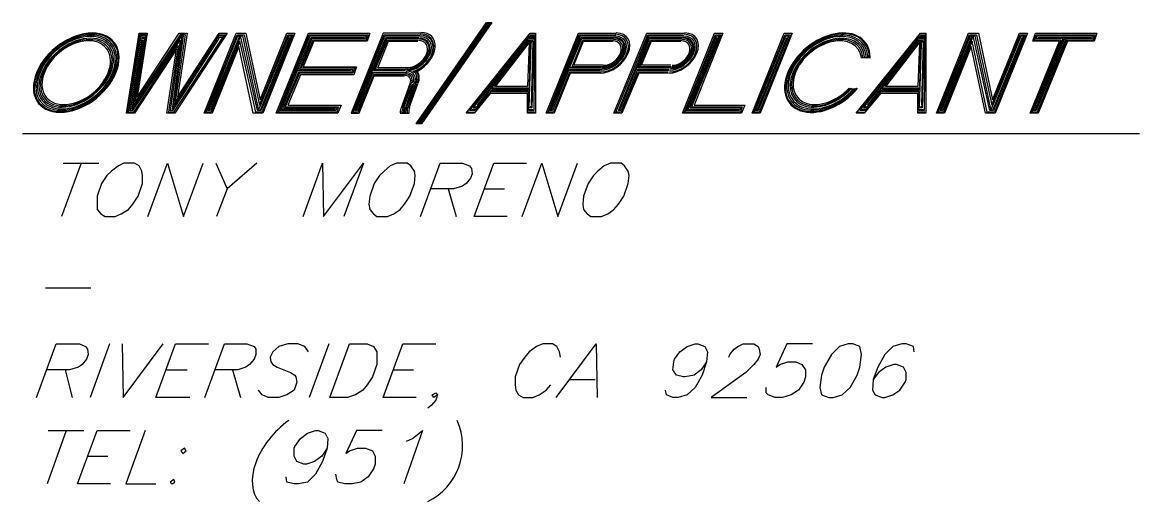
# Model space of a CAD drawing. Header units: feet. Extents: x 7 to 2308, y -319 to 1396.
# Drawn here: x 710.3 to 777.1, y 368.3 to 397 of the extents above; entities that cross this region are included whole.
import ezdxf

# ---------------------------------------------------------------- set-up
doc = ezdxf.new("R2010")
doc.units = ezdxf.units.FT
doc.header["$MEASUREMENT"] = 0
doc.layers.add('PDF_NOTES', color=7, linetype='Continuous')
doc.layers.add('PDF_TBLKTXT', color=7, linetype='Continuous')

msp = doc.modelspace()

# ---------------------------------------------------------------- linework, layer by layer
at = {"layer": 'PDF_NOTES', "lineweight": 30}
for points in [[(713.795, 388.603), (712.622, 385.404)], [(712.729, 388.603), (714.861, 388.603)], [(717.794, 385.404), (718.966, 388.603), (719.926, 385.404), (721.099, 388.603)], [(721.845, 388.603), (722.538, 387.057), (721.898, 385.404)], [(724.297, 388.603), (722.538, 387.057)], [(727.07, 385.404), (728.242, 388.603), (728.296, 385.404), (730.695, 388.603), (729.522, 385.404)], [(734.107, 385.404), (735.279, 388.603), (736.612, 388.603), (737.039, 388.443), (737.145, 388.283), (737.199, 387.963), (737.092, 387.696), (736.825, 387.376), (736.612, 387.216), (736.079, 387.057), (734.693, 387.057)], [(739.278, 385.404), (737.305, 385.404), (738.478, 388.603), (740.451, 388.603)], [(740.184, 385.404), (741.357, 388.603), (742.316, 385.404), (743.489, 388.603)], [(735.759, 387.057), (736.239, 385.404)], [(737.892, 387.057), (739.118, 387.057)], [(711.663, 381.139), (714.382, 381.139)], [(711.13, 374.582), (712.303, 377.78), (713.689, 377.78), (714.062, 377.621), (714.168, 377.461), (714.222, 377.141), (714.115, 376.874), (713.849, 376.554), (713.635, 376.394), (713.102, 376.234), (711.769, 376.234)], [(715.501, 377.78), (714.328, 374.582)], [(716.248, 377.78), (716.301, 374.582), (718.7, 377.78)], [(720.299, 374.582), (718.273, 374.582), (719.446, 377.78), (721.419, 377.78)], [(721.205, 374.582), (722.378, 377.78), (723.711, 377.78), (724.138, 377.621), (724.244, 377.461), (724.244, 377.141), (724.138, 376.874), (723.871, 376.554), (723.658, 376.394), (723.178, 376.234), (721.792, 376.234)], [(727.389, 377.301), (727.176, 377.621), (726.75, 377.78), (726.163, 377.78), (725.63, 377.621), (725.257, 377.301), (725.097, 376.981), (725.15, 376.714), (725.257, 376.554), (725.524, 376.394), (726.323, 376.075), (726.59, 375.915), (726.643, 375.808), (726.696, 375.488), (726.536, 375.008), (726.11, 374.742), (725.63, 374.582), (724.99, 374.582), (724.617, 374.742), (724.404, 375.008)], [(728.616, 377.78), (727.443, 374.582)], [(733.84, 374.582), (731.868, 374.582), (733.04, 377.78), (735.013, 377.78)], [(742.476, 376.981), (742.423, 377.301), (742.263, 377.621), (741.997, 377.78), (741.41, 377.78), (741.037, 377.621), (740.61, 377.301), (740.344, 376.981), (740.024, 376.554), (739.758, 375.808), (739.758, 375.328), (739.811, 375.008), (739.971, 374.742), (740.237, 374.582), (740.824, 374.582), (741.197, 374.742), (741.623, 375.008), (741.89, 375.328)], [(742.21, 374.582), (744.609, 377.78), (744.662, 374.582)], [(751.219, 376.714), (750.899, 376.234), (750.473, 375.915), (749.94, 375.808), (749.833, 375.808), (749.407, 375.915), (749.193, 376.234), (749.247, 376.714), (749.3, 376.874), (749.62, 377.301), (750.046, 377.621), (750.526, 377.78), (750.686, 377.78), (751.113, 377.621), (751.273, 377.301), (751.219, 376.714), (750.953, 375.915), (750.526, 375.168), (750.046, 374.742), (749.513, 374.582), (749.193, 374.582), (748.82, 374.742), (748.767, 375.008)], [(752.552, 376.981), (752.605, 377.141), (752.872, 377.461), (753.085, 377.621), (753.405, 377.78), (754.045, 377.78), (754.311, 377.621), (754.365, 377.461), (754.418, 377.141), (754.311, 376.874), (754.045, 376.554), (753.565, 376.075), (751.486, 374.582), (753.618, 374.582)], [(757.563, 377.78), (756.017, 377.78), (755.377, 376.394), (755.591, 376.554), (756.071, 376.714), (756.55, 376.714), (756.924, 376.554), (757.137, 376.234), (757.137, 375.808), (757.03, 375.488), (756.71, 375.008), (756.284, 374.742), (755.751, 374.582), (755.324, 374.582), (754.898, 374.742), (754.791, 374.848), (754.791, 375.168)], [(763.641, 377.301), (763.587, 377.621), (763.161, 377.78), (762.894, 377.78), (762.361, 377.621), (761.881, 377.141), (761.455, 376.394), (761.188, 375.648), (761.135, 375.008), (761.295, 374.742), (761.721, 374.582), (761.881, 374.582), (762.361, 374.742), (762.788, 375.008), (763.108, 375.488), (763.161, 375.648), (763.161, 376.075), (763.001, 376.394), (762.574, 376.554), (762.414, 376.554), (761.935, 376.394), (761.508, 376.075), (761.188, 375.648)], [(712.836, 376.234), (713.262, 374.582)], [(718.913, 376.234), (720.139, 376.234)], [(722.858, 376.234), (723.338, 374.582)], [(732.454, 376.234), (733.68, 376.234)], [(743.063, 375.648), (744.555, 375.648)], [(735.119, 374.742), (734.906, 374.582), (734.8, 374.742), (735.013, 374.848), (735.119, 374.742), (735.013, 374.422), (734.746, 374.102), (734.533, 373.942)], [(712.889, 372.609), (711.769, 369.411)], [(711.823, 372.609), (713.955, 372.609)], [(715.555, 369.411), (713.582, 369.411), (714.755, 372.609), (716.727, 372.609)], [(717.634, 372.609), (716.461, 369.411), (718.273, 369.411)], [(728.509, 371.543), (728.189, 371.063), (727.763, 370.744), (727.283, 370.584), (727.123, 370.584), (726.696, 370.744), (726.536, 371.063), (726.536, 371.543), (726.59, 371.65), (726.91, 372.13), (727.336, 372.449), (727.816, 372.609), (727.976, 372.609), (728.402, 372.449), (728.562, 372.13), (728.509, 371.543), (728.242, 370.744), (727.816, 369.997), (727.336, 369.517), (726.803, 369.411), (726.536, 369.411), (726.11, 369.517), (726.057, 369.837)], [(731.814, 372.609), (730.268, 372.609), (729.629, 371.223), (729.842, 371.383), (730.322, 371.543), (730.801, 371.543), (731.228, 371.383), (731.388, 371.063), (731.388, 370.584), (731.281, 370.317), (730.961, 369.837), (730.535, 369.517), (730.002, 369.411), (729.575, 369.411), (729.149, 369.517), (729.095, 369.677), (729.042, 369.997)], [(733.254, 371.97), (733.627, 372.13), (734.213, 372.609), (733.094, 369.411)], [(714.168, 371.063), (715.395, 371.063)]]:
    msp.add_lwpolyline(points, dxfattribs=at)
for points in [[(716.354, 388.603), (716.034, 388.443), (715.608, 388.123), (715.341, 387.856), (715.021, 387.376), (714.755, 386.63), (714.755, 386.15), (714.755, 385.83), (714.968, 385.564), (715.235, 385.404), (715.821, 385.404), (716.194, 385.564), (716.621, 385.83), (716.887, 386.15), (717.207, 386.63), (717.474, 387.376), (717.474, 387.856), (717.42, 388.123), (717.26, 388.443), (716.994, 388.603)], [(732.667, 388.603), (732.294, 388.443), (731.921, 388.123), (731.654, 387.856), (731.334, 387.376), (731.068, 386.63), (731.015, 386.15), (731.068, 385.83), (731.281, 385.564), (731.494, 385.404), (732.134, 385.404), (732.507, 385.564), (732.88, 385.83), (733.147, 386.15), (733.467, 386.63), (733.733, 387.376), (733.787, 387.856), (733.733, 388.123), (733.52, 388.443), (733.307, 388.603)], [(745.462, 388.603), (745.089, 388.443), (744.715, 388.123), (744.449, 387.856), (744.129, 387.376), (743.862, 386.63), (743.809, 386.15), (743.862, 385.83), (744.076, 385.564), (744.289, 385.404), (744.929, 385.404), (745.302, 385.564), (745.675, 385.83), (745.942, 386.15), (746.261, 386.63), (746.528, 387.376), (746.581, 387.856), (746.528, 388.123), (746.315, 388.443), (746.101, 388.603)], [(728.669, 374.582), (729.842, 377.78), (730.908, 377.78), (731.281, 377.621), (731.494, 377.301), (731.494, 376.981), (731.494, 376.554), (731.228, 375.808), (730.908, 375.328), (730.641, 375.008), (730.215, 374.742), (729.735, 374.582)], [(759.696, 377.78), (759.163, 377.621), (758.683, 377.141), (758.256, 376.394), (758.096, 375.915), (757.99, 375.168), (758.096, 374.742), (758.523, 374.582), (758.789, 374.582), (759.322, 374.742), (759.802, 375.168), (760.229, 375.915), (760.389, 376.394), (760.495, 377.141), (760.389, 377.621), (759.962, 377.78)], [(719.979, 371.543), (719.766, 371.383), (719.873, 371.223), (720.086, 371.383)], [(719.34, 369.677), (719.126, 369.517), (719.233, 369.411), (719.393, 369.517)]]:
    msp.add_lwpolyline(points, close=True, dxfattribs=at)
msp.add_arc((732.885, 371.687), 3.727, 296.25272, 23.8822, dxfattribs=at)
msp.add_ellipse((727.069, 370.928), major_axis=(2.562, 2.634), ratio=0.621711, start_param=1.286331, end_param=3.11049, dxfattribs=at)
at = {"layer": 'PDF_TBLKTXT', "lineweight": 30}
for points in [[(733.84, 390.948), (738.052, 397.026), (738.371, 397.026), (734.16, 390.948)], [(716.514, 391.588), (717.26, 396.386), (717.74, 396.386), (717.154, 392.548), (719.659, 396.386), (720.139, 396.386), (719.553, 392.548), (722.058, 396.386), (722.538, 396.386), (719.393, 391.588), (718.913, 391.588), (719.5, 395.426), (716.994, 391.588)], [(719.34, 391.641), (722.325, 396.226), (722.005, 396.226), (719.446, 392.281), (720.033, 396.279), (719.713, 396.279), (717.047, 392.281), (717.687, 396.226), (717.367, 396.226), (716.621, 391.641), (716.941, 391.641), (719.606, 395.64), (719.02, 391.641)], [(719.286, 391.748), (722.058, 396.066), (721.898, 396.066), (719.34, 392.068), (719.926, 396.226), (719.766, 396.226), (716.941, 392.068), (717.58, 396.066), (717.42, 396.066), (716.727, 391.748), (716.887, 391.748), (719.713, 395.959), (719.126, 391.748)], [(721.152, 391.588), (723.071, 396.386), (723.658, 396.386), (724.511, 392.388), (726.11, 396.386), (726.59, 396.386), (724.671, 391.588), (724.084, 391.588), (723.231, 395.586), (721.632, 391.588)], [(721.259, 391.641), (723.125, 396.279), (723.551, 396.279), (724.457, 392.068), (726.163, 396.279), (726.483, 396.279), (724.617, 391.641), (724.244, 391.641), (723.285, 395.906), (721.579, 391.641)], [(721.365, 391.748), (723.178, 396.226), (723.444, 396.226), (724.404, 391.748), (726.217, 396.226), (726.377, 396.226), (724.564, 391.748), (724.351, 391.748), (723.338, 396.226), (721.525, 391.748)], [(725.47, 391.588), (727.389, 396.386), (731.068, 396.386), (730.908, 395.906), (727.709, 395.906), (727.07, 394.36), (730.268, 394.36), (730.108, 393.88), (726.91, 393.88), (726.163, 392.068), (729.362, 392.068), (729.149, 391.588)], [(725.577, 391.641), (727.443, 396.279), (730.961, 396.279), (730.855, 395.959), (727.656, 395.959), (726.963, 394.307), (730.162, 394.307), (730.055, 393.987), (726.856, 393.987), (726.003, 391.961), (729.202, 391.961), (729.095, 391.641)], [(725.684, 391.748), (727.496, 396.226), (730.855, 396.226), (730.801, 396.066), (727.603, 396.066), (726.856, 394.2), (730.055, 394.2), (730.002, 394.04), (726.803, 394.04), (725.897, 391.908), (729.095, 391.908), (729.042, 391.748)], [(736.825, 391.588), (740.664, 396.386), (740.984, 396.386), (740.984, 391.588), (740.504, 391.588), (740.504, 392.761), (738.265, 392.761), (737.305, 391.588)], [(737.359, 391.748), (737.039, 391.748), (740.61, 396.226), (740.93, 396.226), (740.877, 391.748), (740.557, 391.748), (740.557, 392.921), (738.318, 392.921)], [(738.585, 393.187), (740.61, 395.799), (740.504, 393.187)], [(749.78, 391.588), (751.699, 396.386), (752.179, 396.386), (750.473, 392.068), (753.512, 392.068), (753.298, 391.588)], [(749.887, 391.641), (751.752, 396.279), (752.072, 396.279), (750.313, 391.961), (753.352, 391.961), (753.245, 391.641)], [(749.993, 391.748), (751.806, 396.226), (751.966, 396.226), (750.206, 391.908), (753.245, 391.908), (753.192, 391.748)], [(753.938, 391.588), (755.857, 396.386), (756.337, 396.386), (754.418, 391.588)], [(754.045, 391.641), (755.911, 396.279), (756.23, 396.279), (754.365, 391.641)], [(754.151, 391.748), (755.964, 396.226), (756.124, 396.226), (754.311, 391.748)], [(760.175, 391.588), (764.014, 396.386), (764.334, 396.386), (764.334, 391.588), (763.854, 391.588), (763.854, 392.761), (761.615, 392.761), (760.655, 391.588)], [(760.709, 391.748), (760.389, 391.748), (763.96, 396.226), (764.28, 396.226), (764.227, 391.748), (763.907, 391.748), (763.907, 392.921), (761.668, 392.921)], [(761.935, 393.187), (763.96, 395.799), (763.854, 393.187)], [(764.973, 391.588), (766.893, 396.386), (767.479, 396.386), (768.332, 392.388), (769.931, 396.386), (770.411, 396.386), (768.492, 391.588), (767.905, 391.588), (767.053, 395.586), (765.453, 391.588)], [(765.08, 391.641), (766.946, 396.279), (767.372, 396.279), (768.279, 392.068), (769.985, 396.279), (770.304, 396.279), (768.439, 391.641), (768.012, 391.641), (767.106, 395.906), (765.4, 391.641)], [(765.187, 391.748), (766.999, 396.226), (767.266, 396.226), (768.225, 391.748), (770.038, 396.226), (770.198, 396.226), (768.385, 391.748), (768.172, 391.748), (767.159, 396.226), (765.347, 391.748)], [(770.571, 391.588), (772.33, 395.906), (770.731, 395.906), (770.891, 396.386), (774.569, 396.386), (774.409, 395.906), (772.81, 395.906), (771.051, 391.588)], [(770.678, 391.641), (772.437, 395.959), (770.838, 395.959), (770.944, 396.279), (774.463, 396.279), (774.356, 395.959), (772.757, 395.959), (770.997, 391.641)], [(770.784, 391.748), (772.543, 396.066), (770.944, 396.066), (770.997, 396.226), (774.356, 396.226), (774.303, 396.066), (772.703, 396.066), (770.944, 391.748)]]:
    msp.add_lwpolyline(points, close=True, dxfattribs=at)
for points in [[(733.947, 390.948), (738.158, 397.026)], [(738.212, 397.026), (734, 390.948)], [(734.107, 390.948), (738.318, 397.026)], [(717.687, 396.279), (717.314, 396.279), (716.567, 391.641)], [(717.474, 395.959), (716.834, 391.801), (719.819, 396.226), (719.233, 391.801), (721.952, 395.959)], [(717.634, 396.119), (717.42, 396.119)], [(722.005, 396.279), (722.432, 396.279), (719.446, 391.641)], [(721.472, 391.801), (723.285, 396.226)], [(722.218, 396.119), (721.952, 396.119)], [(726.27, 396.119), (724.511, 391.748)], [(728.989, 391.801), (725.79, 391.801), (727.549, 396.119), (730.748, 396.119)], [(734.107, 396.386), (731.868, 396.386), (729.948, 391.588), (730.428, 391.588), (731.334, 393.827), (733.147, 393.827)], [(733.2, 393.88), (731.281, 393.88), (730.375, 391.641), (730.055, 391.641), (731.921, 396.279), (734.107, 396.279)], [(733.254, 393.987), (731.228, 393.987), (730.322, 391.748), (730.162, 391.748), (731.974, 396.226), (734.053, 396.226)], [(730.268, 391.801), (732.027, 396.119), (734, 396.119)], [(733.2, 394.147), (731.281, 394.147), (732.081, 396.066), (734, 396.066)], [(733.254, 394.2), (731.388, 394.2), (732.134, 395.959), (733.947, 395.959)], [(733.307, 394.307), (731.548, 394.307), (732.187, 395.906), (733.947, 395.906)], [(738.531, 393.187), (740.504, 395.746), (740.397, 395.746), (737.412, 391.908), (737.252, 391.908), (740.557, 396.066), (740.877, 396.066), (740.77, 391.908), (740.61, 391.908), (740.717, 395.746), (740.664, 395.746), (740.61, 393.187)], [(737.518, 392.068), (740.504, 395.906), (740.824, 395.906), (740.717, 392.068)], [(740.77, 395.799), (740.451, 395.799)], [(740.504, 395.959), (740.824, 395.959)], [(740.877, 396.119), (740.557, 396.119)], [(740.664, 396.279), (740.984, 396.279)], [(744.822, 393.987), (743.063, 393.987), (742.103, 391.588), (741.623, 391.588), (743.543, 396.386), (745.782, 396.386)], [(744.875, 394.04), (743.009, 394.04), (742.05, 391.641), (741.73, 391.641), (743.596, 396.279), (745.782, 396.279)], [(744.875, 394.147), (742.956, 394.147), (741.997, 391.748), (741.837, 391.748), (743.649, 396.226), (745.728, 396.226)], [(741.943, 391.801), (743.702, 396.119), (745.675, 396.119)], [(744.929, 394.307), (743.009, 394.307), (743.756, 396.066), (745.675, 396.066)], [(744.982, 394.36), (743.169, 394.36), (743.809, 395.959), (745.622, 395.959)], [(745.035, 394.467), (743.276, 394.467), (743.862, 395.906), (745.622, 395.906)], [(748.927, 393.987), (747.168, 393.987), (746.155, 391.588), (745.675, 391.588), (747.647, 396.386), (749.887, 396.386)], [(748.927, 394.04), (747.114, 394.04), (746.101, 391.641), (745.782, 391.641), (747.701, 396.279), (749.833, 396.279)], [(748.98, 394.147), (747.061, 394.147), (746.101, 391.748), (745.942, 391.748), (747.754, 396.226), (749.833, 396.226)], [(746.048, 391.801), (747.754, 396.119), (749.78, 396.119)], [(749.034, 394.307), (747.114, 394.307), (747.807, 396.066), (749.727, 396.066)], [(749.087, 394.36), (747.221, 394.36), (747.861, 395.959), (749.727, 395.959)], [(749.087, 394.467), (747.328, 394.467), (747.914, 395.906), (749.673, 395.906)], [(751.859, 396.119), (750.1, 391.801), (753.138, 391.801)], [(754.258, 391.801), (756.017, 396.119)], [(761.881, 393.187), (763.854, 395.746), (763.747, 395.746), (760.762, 391.908), (760.602, 391.908), (763.907, 396.066), (764.227, 396.066), (764.12, 391.908), (763.96, 391.908), (764.067, 395.746), (764.014, 395.746), (763.96, 393.187)], [(760.868, 392.068), (763.854, 395.906), (764.174, 395.906), (764.067, 392.068)], [(764.12, 395.799), (763.801, 395.799)], [(763.854, 395.959), (764.174, 395.959)], [(764.227, 396.119), (763.907, 396.119)], [(764.014, 396.279), (764.334, 396.279)], [(765.293, 391.801), (767.106, 396.226)], [(770.091, 396.119), (768.332, 391.748)], [(770.891, 391.801), (772.65, 396.119)], [(771.051, 396.119), (774.249, 396.119)], [(761.028, 394.893), (760.442, 394.893)], [(729.948, 394.147), (726.75, 394.147)], [(731.175, 394.04), (733.2, 394.04), (733.254, 394.04)], [(744.929, 394.2), (742.903, 394.2)], [(748.98, 394.2), (747.008, 394.2)], [(733.467, 393.347), (732.934, 391.908)], [(733.04, 391.908), (733.52, 393.347)], [(733.094, 391.908), (733.627, 393.347)], [(733.68, 393.347), (733.2, 391.908)], [(733.787, 393.347), (733.254, 391.908)], [(733.84, 393.347), (733.36, 391.908)], [(733.414, 391.908), (733.947, 393.347)], [(740.557, 392.867), (738.318, 392.867)], [(740.61, 393.081), (738.371, 393.081)], [(738.371, 393.027), (740.61, 393.027)], [(760.229, 393.027), (759.696, 393.027)], [(763.907, 392.867), (761.668, 392.867)], [(763.96, 393.081), (761.721, 393.081)], [(761.721, 393.027), (763.96, 393.027)], [(737.412, 391.801), (737.145, 391.801)], [(737.359, 391.961), (737.465, 391.961)], [(740.61, 391.801), (740.824, 391.801)], [(740.717, 391.961), (740.664, 391.961)], [(760.762, 391.801), (760.495, 391.801)], [(760.709, 391.961), (760.815, 391.961)], [(763.96, 391.801), (764.174, 391.801)], [(764.067, 391.961), (764.014, 391.961)], [(732.88, 391.588), (733.414, 391.588)], [(736.932, 391.641), (737.305, 391.641)], [(740.93, 391.641), (740.504, 391.641)], [(760.282, 391.641), (760.655, 391.641)], [(764.28, 391.641), (763.854, 391.641)], [(777.128, 390.362), (710.277, 390.362)]]:
    msp.add_lwpolyline(points, dxfattribs=at)
for centre, radius, start, end in [((734.053, 391.509), 1.182, 158.15915, 174.63528), ((734.053, 391.508), 1.077, 157.11605, 174.44913), ((734.041, 391.566), 0.975, 157.59996, 176.17467)]:
    msp.add_arc(centre, radius, start, end, dxfattribs=at)
for points in [[(760.863, 394.962), (760.803, 395.917), (759.963, 396.435), (758.842, 396.207)], [(760.953, 394.969), (760.916, 395.97), (760.055, 396.519), (758.888, 396.286)], [(761.007, 394.942), (760.985, 395.983), (760.109, 396.569), (758.91, 396.344)], [(714.462, 396.391), (713.149, 396.392), (711.655, 395.327), (711.124, 394.014)], [(714.452, 396.339), (713.168, 396.333), (711.701, 395.288), (711.177, 394.004)], [(714.409, 396.26), (713.168, 396.261), (711.756, 395.255), (711.255, 394.015)], [(714.367, 396.182), (713.169, 396.189), (711.811, 395.223), (711.334, 394.025)], [(714.346, 396.078), (713.206, 396.072), (711.904, 395.144), (711.438, 394.004)], [(714.303, 395.999), (713.207, 396), (711.959, 395.112), (711.516, 394.015)], [(714.261, 395.921), (713.207, 395.928), (712.014, 395.079), (711.595, 394.026)], [(715.409, 394.001), (715.828, 395.055), (715.314, 395.914), (714.261, 395.921)], [(715.488, 394.012), (715.93, 395.109), (715.4, 395.998), (714.303, 395.999)], [(715.566, 394.023), (716.032, 395.163), (715.486, 396.083), (714.346, 396.078)], [(715.671, 394.002), (716.148, 395.199), (715.564, 396.176), (714.367, 396.182)], [(715.749, 394.013), (716.25, 395.254), (715.65, 396.26), (714.409, 396.26)], [(715.827, 394.023), (716.352, 395.308), (715.736, 396.344), (714.452, 396.339)], [(715.88, 394.013), (716.41, 395.326), (715.775, 396.391), (714.462, 396.391)], [(734.463, 395.129), (734.642, 395.577), (734.424, 395.941), (733.977, 395.943)], [(734.542, 395.14), (734.744, 395.631), (734.51, 396.025), (734.02, 396.021)], [(734.594, 395.13), (734.802, 395.649), (734.55, 396.072), (734.03, 396.074)], [(734.672, 395.14), (734.904, 395.703), (734.635, 396.156), (734.073, 396.152)], [(734.886, 395.441), (734.956, 395.967), (734.627, 396.334), (734.083, 396.335)], [(734.84, 395.334), (734.945, 395.863), (734.632, 396.25), (734.094, 396.257)], [(734.979, 395.526), (735.03, 396.057), (734.684, 396.417), (734.125, 396.413)], [(746.06, 395.172), (746.215, 395.576), (746.014, 395.91), (745.61, 395.918)], [(746.138, 395.183), (746.317, 395.63), (746.099, 395.994), (745.652, 395.996)], [(746.217, 395.193), (746.419, 395.684), (746.185, 396.079), (745.695, 396.075)], [(746.269, 395.183), (746.477, 395.702), (746.225, 396.125), (745.705, 396.127)], [(746.347, 395.194), (746.579, 395.756), (746.31, 396.209), (745.748, 396.205)], [(746.452, 395.173), (746.695, 395.793), (746.389, 396.302), (745.769, 396.31)], [(746.53, 395.183), (746.797, 395.847), (746.475, 396.387), (745.811, 396.388)], [(750.165, 395.172), (750.32, 395.576), (750.119, 395.91), (749.714, 395.918)], [(750.243, 395.183), (750.422, 395.63), (750.204, 395.994), (749.757, 395.996)], [(750.322, 395.193), (750.524, 395.684), (750.29, 396.079), (749.799, 396.075)], [(750.374, 395.183), (750.582, 395.702), (750.33, 396.125), (749.81, 396.127)], [(750.452, 395.194), (750.684, 395.756), (750.415, 396.209), (749.853, 396.205)], [(750.557, 395.173), (750.8, 395.793), (750.494, 396.302), (749.874, 396.31)], [(750.635, 395.183), (750.902, 395.847), (750.58, 396.387), (749.916, 396.388)], [(758.91, 396.344), (757.711, 396.118), (756.522, 395.145), (756.065, 394.014)], [(758.888, 396.286), (757.721, 396.053), (756.566, 395.102), (756.118, 394.004)], [(758.842, 396.207), (757.722, 395.98), (756.621, 395.068), (756.196, 394.015)], [(758.798, 396.129), (757.723, 395.907), (756.677, 395.035), (756.274, 394.025)], [(758.781, 396.018), (757.762, 395.791), (756.769, 394.958), (756.379, 394.004)], [(758.74, 395.941), (757.766, 395.721), (756.825, 394.927), (756.457, 394.015)], [(758.7, 395.863), (757.771, 395.651), (756.881, 394.895), (756.536, 394.026)], [(760.479, 394.928), (760.36, 395.691), (759.628, 396.075), (758.7, 395.863)], [(760.572, 394.945), (760.469, 395.75), (759.713, 396.16), (758.74, 395.941)], [(760.665, 394.959), (760.579, 395.807), (759.8, 396.245), (758.781, 396.018)], [(760.771, 394.954), (760.69, 395.864), (759.872, 396.351), (758.798, 396.129)], [(733.234, 394.114), (733.797, 394.118), (734.441, 394.578), (734.672, 395.14)], [(733.277, 394.193), (733.796, 394.191), (734.386, 394.61), (734.594, 395.13)], [(733.287, 394.245), (733.778, 394.249), (734.34, 394.649), (734.542, 395.14)], [(733.33, 394.323), (733.777, 394.321), (734.285, 394.682), (734.463, 395.129)], [(733.666, 394.086), (734.244, 394.282), (734.736, 394.805), (734.84, 395.334)], [(733.783, 394.091), (734.363, 394.362), (734.816, 394.916), (734.886, 395.441)], [(733.904, 394.089), (734.493, 394.412), (734.928, 394.994), (734.979, 395.526)], [(744.846, 393.985), (745.509, 393.983), (746.264, 394.52), (746.53, 395.183)], [(744.888, 394.063), (745.509, 394.055), (746.209, 394.552), (746.452, 395.173)], [(744.909, 394.167), (745.472, 394.171), (746.116, 394.631), (746.347, 395.194)], [(744.952, 394.246), (745.471, 394.244), (746.061, 394.663), (746.269, 395.183)], [(744.962, 394.298), (745.453, 394.302), (746.015, 394.703), (746.217, 395.193)], [(745.005, 394.376), (745.452, 394.374), (745.96, 394.735), (746.138, 395.183)], [(745.047, 394.455), (745.451, 394.447), (745.905, 394.768), (746.06, 395.172)], [(748.951, 393.985), (749.614, 393.983), (750.369, 394.52), (750.635, 395.183)], [(748.993, 394.063), (749.614, 394.055), (750.314, 394.552), (750.557, 395.173)], [(749.014, 394.167), (749.577, 394.171), (750.221, 394.631), (750.452, 395.194)], [(749.057, 394.246), (749.576, 394.244), (750.166, 394.663), (750.374, 395.183)], [(749.067, 394.298), (749.558, 394.302), (750.119, 394.703), (750.322, 395.193)], [(749.11, 394.376), (749.557, 394.374), (750.065, 394.735), (750.243, 395.183)], [(749.152, 394.455), (749.556, 394.447), (750.01, 394.768), (750.165, 395.172)], [(711.124, 394.014), (710.594, 392.701), (711.229, 391.636), (712.542, 391.636)], [(711.177, 394.004), (710.652, 392.719), (711.268, 391.683), (712.552, 391.688)], [(711.255, 394.015), (710.754, 392.774), (711.354, 391.767), (712.595, 391.767)], [(711.334, 394.025), (710.856, 392.828), (711.44, 391.852), (712.637, 391.845)], [(711.438, 394.004), (710.972, 392.864), (711.519, 391.944), (712.658, 391.95)], [(711.516, 394.015), (711.074, 392.918), (711.604, 392.029), (712.701, 392.028)], [(711.595, 394.026), (711.176, 392.973), (711.69, 392.113), (712.743, 392.106)], [(712.542, 391.636), (713.855, 391.636), (715.349, 392.7), (715.88, 394.013)], [(712.552, 391.688), (713.837, 391.694), (715.303, 392.739), (715.827, 394.023)], [(712.595, 391.767), (713.836, 391.766), (715.248, 392.772), (715.749, 394.013)], [(712.637, 391.845), (713.835, 391.839), (715.193, 392.804), (715.671, 394.002)], [(712.658, 391.95), (713.798, 391.955), (715.1, 392.883), (715.566, 394.023)], [(712.701, 392.028), (713.798, 392.027), (715.045, 392.915), (715.488, 394.012)], [(712.743, 392.106), (713.797, 392.1), (714.99, 392.948), (715.409, 394.001)], [(733.484, 393.359), (733.581, 393.618), (733.448, 393.836), (733.189, 393.844)], [(733.562, 393.37), (733.682, 393.673), (733.534, 393.92), (733.231, 393.923)], [(733.641, 393.38), (733.784, 393.727), (733.62, 394.004), (733.274, 394.001)], [(733.745, 393.359), (733.901, 393.763), (733.699, 394.097), (733.295, 394.105)], [(733.824, 393.37), (733.949, 393.685), (733.881, 393.972), (733.649, 394.106)], [(733.902, 393.381), (734.019, 393.665), (733.993, 393.931), (733.832, 394.097)], [(733.954, 393.37), (734.061, 393.637), (734.05, 393.891), (733.923, 394.071)], [(756.065, 394.014), (755.609, 392.884), (756.011, 391.91), (757.028, 391.684)], [(756.118, 394.004), (755.669, 392.906), (756.05, 391.961), (757.03, 391.737)], [(756.196, 394.015), (755.771, 392.961), (756.134, 392.049), (757.071, 391.82)], [(756.274, 394.025), (755.872, 393.016), (756.219, 392.136), (757.112, 391.903)], [(756.379, 394.004), (755.989, 393.05), (756.304, 392.223), (757.141, 392.004)], [(756.457, 394.015), (756.089, 393.103), (756.39, 392.308), (757.185, 392.087)], [(756.536, 394.026), (756.19, 393.156), (756.476, 392.393), (757.231, 392.17)], [(757.028, 391.684), (758.044, 391.458), (759.394, 392.044), (760.256, 393.084)], [(757.03, 391.737), (758.011, 391.513), (759.325, 392.072), (760.181, 393.077)], [(757.071, 391.82), (758.007, 391.592), (759.265, 392.108), (760.096, 393.063)], [(757.112, 391.903), (758.006, 391.671), (759.208, 392.147), (760.013, 393.052)], [(757.141, 392.004), (757.978, 391.786), (759.118, 392.233), (759.899, 393.085)], [(757.185, 392.087), (757.981, 391.866), (759.067, 392.275), (759.82, 393.08)], [(757.231, 392.17), (757.986, 391.947), (759.019, 392.32), (759.743, 393.078)], [(733.192, 391.927), (733.147, 391.819), (733.122, 391.711), (733.119, 391.609)], [(733.27, 391.938), (733.225, 391.825), (733.204, 391.712), (733.208, 391.608)], [(733.348, 391.949), (733.306, 391.838), (733.289, 391.728), (733.299, 391.627)], [(733.453, 391.928), (733.407, 391.818), (733.391, 391.71), (733.407, 391.615)]]:
    msp.add_open_spline(points, degree=3, dxfattribs=at)

doc.saveas('drawing.dxf')
